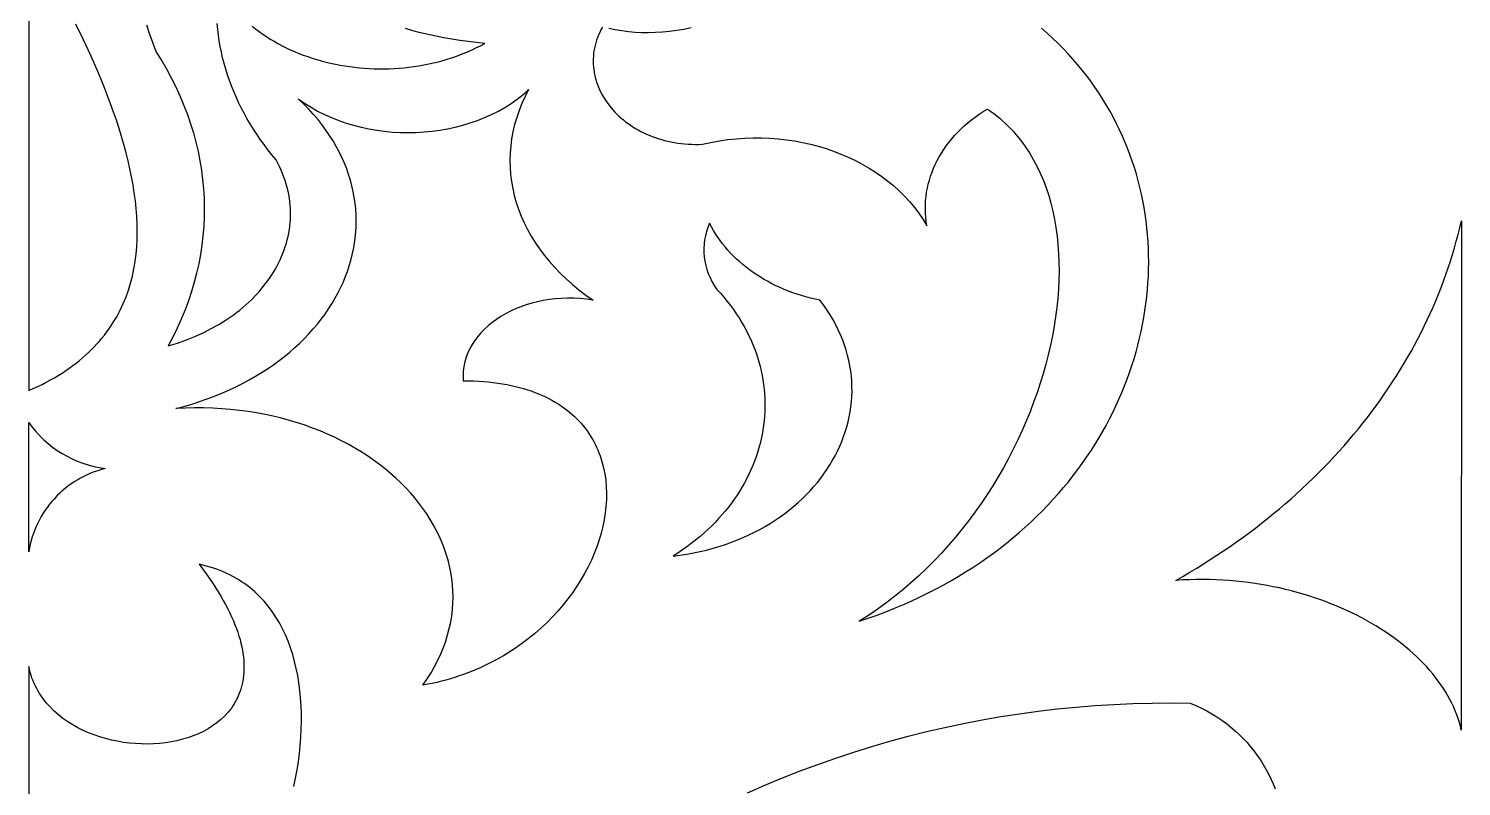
# Model space of a CAD drawing. Extents: x 599 to 929, y 27 to 457.
# Drawn here: x 639.4 to 699.7, y 137.3 to 169.2 of the extents above; entities that cross this region are included whole.
import ezdxf

# ---------------------------------------------------------------- set-up
doc = ezdxf.new("R2010")
doc.units = 0
doc.layers.add('LAYER_1', color=18, linetype='CONTINUOUS')

msp = doc.modelspace()

# ---------------------------------------------------------------- linework, layer by layer
at = {"layer": 'LAYER_1'}
for points in [[(639.427, 173.025), (639.427, 153.956), (639.619, 154.041), (639.806, 154.129), (639.988, 154.218), (640.166, 154.31), (640.339, 154.404), (640.507, 154.499), (640.671, 154.597), (640.83, 154.697), (640.985, 154.798), (641.135, 154.902), (641.281, 155.008), (641.423, 155.115), (641.56, 155.224), (641.693, 155.335), (641.822, 155.448), (641.946, 155.563), (642.067, 155.679), (642.183, 155.797), (642.295, 155.917), (642.403, 156.039), (642.508, 156.162), (642.608, 156.286), (642.704, 156.412), (642.797, 156.54), (642.886, 156.67), (642.971, 156.8), (643.052, 156.933), (643.129, 157.066), (643.273, 157.338), (643.403, 157.615), (643.519, 157.897), (643.622, 158.185), (643.711, 158.477), (643.787, 158.773), (643.851, 159.074), (643.902, 159.38), (643.942, 159.689), (643.969, 160.001), (643.986, 160.317), (643.992, 160.637), (643.987, 160.959), (643.972, 161.285), (643.947, 161.612), (643.912, 161.943), (643.868, 162.275), (643.816, 162.609), (643.754, 162.945), (643.685, 163.283), (643.607, 163.622), (643.522, 163.962), (643.43, 164.302), (643.331, 164.644), (643.225, 164.986), (643.113, 165.328), (642.995, 165.669), (642.872, 166.011), (642.743, 166.352), (642.61, 166.693), (642.472, 167.033), (642.329, 167.371), (642.033, 168.044), (641.725, 168.71), (641.406, 169.367)], [(644.386, 169.337), (644.506, 168.953), (644.642, 168.572), (644.794, 168.192), (645.022, 167.826), (645.236, 167.457), (645.437, 167.084), (645.624, 166.709), (645.797, 166.331), (645.956, 165.95), (646.102, 165.567), (646.235, 165.182), (646.353, 164.796), (646.458, 164.407), (646.55, 164.017), (646.627, 163.626), (646.691, 163.233), (646.741, 162.84), (646.778, 162.446), (646.801, 162.051), (646.81, 161.657), (646.805, 161.262), (646.787, 160.867), (646.754, 160.472), (646.708, 160.078), (646.649, 159.685), (646.575, 159.292), (646.488, 158.901), (646.387, 158.511), (646.272, 158.122), (646.143, 157.735), (646.001, 157.35), (645.845, 156.968), (645.674, 156.587), (645.49, 156.209), (645.293, 155.833), (645.681, 155.954), (646.057, 156.088), (646.42, 156.234), (646.769, 156.392), (647.104, 156.562), (647.425, 156.743), (647.731, 156.934), (648.022, 157.135), (648.163, 157.24), (648.299, 157.346), (648.431, 157.455), (648.56, 157.566), (648.685, 157.68), (648.806, 157.795), (648.922, 157.912), (649.035, 158.032), (649.144, 158.153), (649.248, 158.276), (649.349, 158.4), (649.445, 158.527), (649.537, 158.655), (649.625, 158.784), (649.709, 158.915), (649.788, 159.048), (649.863, 159.182), (649.933, 159.317), (650, 159.453), (650.061, 159.591), (650.118, 159.73), (650.171, 159.87), (650.219, 160.01), (650.262, 160.152), (650.301, 160.295), (650.335, 160.438), (650.365, 160.582), (650.389, 160.727), (650.409, 160.872), (650.424, 161.018), (650.434, 161.165), (650.439, 161.312), (650.44, 161.459), (650.435, 161.607), (650.425, 161.754), (650.411, 161.902), (650.391, 162.05), (650.366, 162.198), (650.336, 162.347), (650.3, 162.495), (650.26, 162.642), (650.214, 162.79), (650.163, 162.937), (650.107, 163.084), (650.045, 163.231), (649.978, 163.377), (649.905, 163.523), (649.827, 163.668), (649.653, 163.877), (649.485, 164.088), (649.324, 164.301), (649.168, 164.516), (649.019, 164.734), (648.875, 164.953), (648.738, 165.174), (648.607, 165.397), (648.483, 165.621), (648.364, 165.848), (648.252, 166.076), (648.146, 166.305), (648.047, 166.536), (647.953, 166.768), (647.866, 167.001), (647.786, 167.236), (647.712, 167.472), (647.644, 167.709), (647.583, 167.947), (647.528, 168.186), (647.48, 168.425), (647.438, 168.666), (647.403, 168.907), (647.375, 169.149), (647.353, 169.391)], [(648.823, 169.285), (648.967, 169.17), (649.115, 169.058), (649.267, 168.949), (649.422, 168.844), (649.582, 168.743), (649.745, 168.646), (649.911, 168.552), (650.081, 168.462), (650.253, 168.376), (650.429, 168.294), (650.608, 168.215), (650.789, 168.14), (650.973, 168.07), (651.16, 168.003), (651.349, 167.94), (651.54, 167.881), (651.733, 167.826), (651.928, 167.775), (652.125, 167.728), (652.324, 167.686), (652.524, 167.647), (652.726, 167.613), (652.929, 167.582), (653.133, 167.556), (653.338, 167.535), (653.545, 167.517), (653.752, 167.504), (653.959, 167.495), (654.167, 167.491), (654.376, 167.491), (654.585, 167.495), (654.793, 167.504), (655.002, 167.517), (655.211, 167.535), (655.419, 167.558), (655.627, 167.585), (655.835, 167.616), (656.042, 167.652), (656.248, 167.693), (656.453, 167.739), (656.657, 167.789), (656.859, 167.844), (657.061, 167.904), (657.261, 167.969), (657.459, 168.039), (657.656, 168.113), (657.851, 168.192), (658.043, 168.277), (658.234, 168.366), (658.423, 168.46), (658.609, 168.559), (658.257, 168.592), (657.909, 168.632), (657.565, 168.679), (657.225, 168.732), (656.889, 168.792), (656.557, 168.858), (656.229, 168.93), (655.905, 169.008), (655.585, 169.092), (655.27, 169.183)], [(663.553, 169.242), (663.494, 169.133), (663.44, 169.022), (663.391, 168.912), (663.347, 168.801), (663.308, 168.689), (663.273, 168.578), (663.244, 168.466), (663.22, 168.354), (663.2, 168.242), (663.185, 168.131), (663.174, 168.019), (663.169, 167.908), (663.167, 167.796), (663.17, 167.686), (663.178, 167.576), (663.19, 167.466), (663.206, 167.357), (663.226, 167.248), (663.251, 167.141), (663.279, 167.034), (663.312, 166.928), (663.349, 166.823), (663.389, 166.719), (663.434, 166.617), (663.534, 166.415), (663.65, 166.219), (663.78, 166.029), (663.924, 165.846), (664.081, 165.669), (664.165, 165.584), (664.252, 165.501), (664.342, 165.42), (664.435, 165.342), (664.532, 165.265), (664.631, 165.191), (664.733, 165.12), (664.838, 165.05), (664.946, 164.984), (665.057, 164.92), (665.17, 164.859), (665.286, 164.8), (665.405, 164.745), (665.526, 164.692), (665.65, 164.643), (665.776, 164.597), (665.905, 164.554), (666.036, 164.514), (666.169, 164.477), (666.304, 164.444), (666.442, 164.414), (666.581, 164.388), (666.723, 164.366), (666.867, 164.347), (667.012, 164.332), (667.16, 164.321), (667.309, 164.314), (667.46, 164.311), (667.613, 164.313), (667.768, 164.318), (668.121, 164.396), (668.476, 164.461), (668.831, 164.512), (669.186, 164.55), (669.541, 164.575), (669.894, 164.587), (670.247, 164.585), (670.597, 164.572), (670.946, 164.545), (671.291, 164.507), (671.633, 164.456), (671.971, 164.393), (672.305, 164.318), (672.635, 164.232), (672.959, 164.134), (673.277, 164.025), (673.589, 163.905), (673.895, 163.774), (674.193, 163.633), (674.484, 163.48), (674.767, 163.318), (675.041, 163.145), (675.305, 162.962), (675.561, 162.769), (675.806, 162.566), (676.041, 162.354), (676.265, 162.133), (676.477, 161.902), (676.678, 161.662), (676.866, 161.414), (677.041, 161.157), (677.202, 160.891), (677.174, 161.068), (677.154, 161.245), (677.142, 161.422), (677.137, 161.598), (677.139, 161.774), (677.149, 161.948), (677.166, 162.122), (677.19, 162.296), (677.221, 162.467), (677.26, 162.638), (677.305, 162.807), (677.358, 162.975), (677.417, 163.141), (677.483, 163.306), (677.555, 163.468), (677.635, 163.628), (677.72, 163.786), (677.813, 163.942), (677.911, 164.095), (678.016, 164.246), (678.128, 164.394), (678.245, 164.539), (678.369, 164.68), (678.499, 164.819), (678.635, 164.954), (678.776, 165.086), (678.924, 165.215), (679.077, 165.339), (679.236, 165.46), (679.401, 165.577), (679.571, 165.689), (679.747, 165.798), (679.881, 165.705), (680.011, 165.609), (680.139, 165.509), (680.263, 165.407), (680.384, 165.302), (680.502, 165.194), (680.617, 165.082), (680.729, 164.968), (680.838, 164.852), (680.943, 164.732), (681.046, 164.61), (681.145, 164.485), (681.241, 164.358), (681.334, 164.228), (681.425, 164.095), (681.512, 163.96), (681.677, 163.682), (681.83, 163.396), (681.971, 163.1), (682.1, 162.796), (682.218, 162.483), (682.324, 162.162), (682.418, 161.834), (682.5, 161.499), (682.571, 161.157), (682.63, 160.809), (682.678, 160.455), (682.715, 160.095), (682.741, 159.729), (682.755, 159.359), (682.759, 158.984), (682.751, 158.605), (682.733, 158.223), (682.704, 157.836), (682.664, 157.447), (682.613, 157.055), (682.552, 156.661), (682.48, 156.264), (682.398, 155.866), (682.306, 155.467), (682.203, 155.067), (682.09, 154.667), (681.967, 154.266), (681.834, 153.866), (681.691, 153.466), (681.538, 153.067), (681.376, 152.67), (681.203, 152.274), (681.022, 151.881), (680.83, 151.49), (680.629, 151.101), (680.419, 150.716), (680.199, 150.335), (679.97, 149.957), (679.732, 149.584), (679.485, 149.216), (679.228, 148.852), (678.963, 148.494), (678.689, 148.142), (678.406, 147.796), (678.115, 147.456), (677.815, 147.124), (677.506, 146.798), (677.189, 146.48), (676.864, 146.171), (676.53, 145.869), (676.188, 145.577), (675.838, 145.293), (675.479, 145.019), (675.113, 144.755), (674.739, 144.501), (674.357, 144.258), (674.737, 144.386), (675.11, 144.52), (675.478, 144.659), (675.84, 144.803), (676.196, 144.953), (676.546, 145.108), (676.89, 145.268), (677.228, 145.433), (677.56, 145.602), (677.887, 145.777), (678.207, 145.956), (678.521, 146.14), (678.829, 146.329), (679.132, 146.522), (679.428, 146.719), (679.718, 146.92), (680.003, 147.125), (680.281, 147.335), (680.554, 147.548), (680.82, 147.766), (681.08, 147.987), (681.335, 148.211), (681.583, 148.439), (681.826, 148.671), (682.062, 148.906), (682.292, 149.144), (682.516, 149.385), (682.735, 149.63), (682.947, 149.877), (683.153, 150.127), (683.353, 150.38), (683.547, 150.636), (683.735, 150.894), (683.917, 151.154), (684.093, 151.417), (684.262, 151.683), (684.426, 151.95), (684.583, 152.22), (684.735, 152.491), (684.88, 152.765), (685.019, 153.04), (685.153, 153.317), (685.28, 153.596), (685.401, 153.876), (685.515, 154.157), (685.624, 154.44), (685.726, 154.724), (685.823, 155.009), (685.913, 155.296), (685.997, 155.583), (686.075, 155.871), (686.147, 156.159), (686.213, 156.449), (686.272, 156.738), (686.325, 157.029), (686.373, 157.319), (686.414, 157.61), (686.448, 157.901), (686.477, 158.193), (686.499, 158.484), (686.515, 158.775), (686.525, 159.065), (686.529, 159.356), (686.527, 159.646), (686.518, 159.935), (686.503, 160.224), (686.482, 160.512), (686.455, 160.8), (686.421, 161.086), (686.381, 161.372), (686.335, 161.656), (686.283, 161.939), (686.225, 162.221), (686.16, 162.501), (686.089, 162.78), (686.011, 163.058), (685.928, 163.334), (685.838, 163.608), (685.742, 163.88), (685.639, 164.15), (685.53, 164.418), (685.415, 164.684), (685.294, 164.947), (685.166, 165.209), (685.032, 165.468), (684.892, 165.724), (684.745, 165.978), (684.592, 166.229), (684.433, 166.477), (684.267, 166.722), (684.095, 166.964), (683.917, 167.203), (683.732, 167.439), (683.541, 167.671), (683.344, 167.9), (683.14, 168.126), (682.93, 168.348), (682.713, 168.566), (682.491, 168.781), (682.261, 168.991), (682.026, 169.198)], [(667.281, 169.209), (666.978, 169.146), (666.678, 169.095), (666.38, 169.056), (666.084, 169.027), (665.791, 169.01), (665.5, 169.004), (665.212, 169.008), (664.927, 169.022), (664.646, 169.047), (664.367, 169.082), (664.092, 169.126), (663.821, 169.179)], [(650.583, 137.313), (650.653, 137.661), (650.714, 138.007), (650.767, 138.353), (650.811, 138.697), (650.847, 139.039), (650.873, 139.379), (650.89, 139.716), (650.897, 140.051), (650.895, 140.382), (650.884, 140.709), (650.863, 141.032), (650.833, 141.35), (650.792, 141.663), (650.742, 141.971), (650.682, 142.273), (650.611, 142.569), (650.53, 142.859), (650.439, 143.141), (650.338, 143.416), (650.226, 143.683), (650.103, 143.943), (649.969, 144.193), (649.825, 144.435), (649.669, 144.667), (649.502, 144.889), (649.324, 145.102), (649.135, 145.303), (648.934, 145.494), (648.722, 145.674), (648.612, 145.759), (648.498, 145.842), (648.382, 145.921), (648.262, 145.997), (648.14, 146.07), (648.015, 146.14), (647.886, 146.207), (647.755, 146.271), (647.621, 146.331), (647.483, 146.387), (647.343, 146.441), (647.199, 146.491), (647.053, 146.537), (646.903, 146.58), (646.75, 146.619), (646.594, 146.654), (646.888, 146.258), (647.155, 145.874), (647.395, 145.5), (647.505, 145.317), (647.609, 145.137), (647.707, 144.959), (647.798, 144.785), (647.883, 144.613), (647.962, 144.443), (648.035, 144.277), (648.102, 144.113), (648.164, 143.952), (648.219, 143.793), (648.269, 143.637), (648.314, 143.484), (648.353, 143.334), (648.387, 143.186), (648.415, 143.041), (648.438, 142.898), (648.456, 142.759), (648.47, 142.622), (648.478, 142.487), (648.481, 142.355), (648.48, 142.226), (648.474, 142.1), (648.463, 141.976), (648.448, 141.855), (648.429, 141.736), (648.405, 141.621), (648.377, 141.507), (648.345, 141.397), (648.309, 141.289), (648.269, 141.184), (648.225, 141.081), (648.177, 140.981), (648.125, 140.883), (648.07, 140.789), (648.012, 140.696), (647.95, 140.607), (647.884, 140.52), (647.816, 140.436), (647.669, 140.275), (647.511, 140.124), (647.341, 139.984), (647.161, 139.854), (646.97, 139.735), (646.771, 139.626), (646.563, 139.527), (646.348, 139.438), (646.125, 139.36), (645.896, 139.292), (645.662, 139.234), (645.422, 139.186), (645.178, 139.148), (644.931, 139.12), (644.681, 139.103), (644.429, 139.095), (644.175, 139.098), (643.921, 139.11), (643.667, 139.133), (643.413, 139.165), (643.161, 139.208), (642.91, 139.26), (642.663, 139.322), (642.419, 139.394), (642.179, 139.476), (641.944, 139.568), (641.715, 139.67), (641.492, 139.781), (641.276, 139.902), (641.068, 140.033), (640.868, 140.173), (640.678, 140.323), (640.497, 140.483), (640.326, 140.652), (640.167, 140.831), (640.02, 141.02), (639.885, 141.218), (639.823, 141.321), (639.764, 141.426), (639.709, 141.533), (639.657, 141.643), (639.609, 141.755), (639.564, 141.869), (639.524, 141.986), (639.487, 142.106), (639.454, 142.227), (639.426, 142.351), (639.424, 117.84)], [(669.656, 137.046), (670.388, 137.365), (671.125, 137.671), (671.867, 137.962), (672.614, 138.24), (673.365, 138.504), (674.122, 138.754), (674.882, 138.99), (675.646, 139.212), (676.415, 139.42), (677.187, 139.614), (677.962, 139.793), (678.741, 139.958), (679.523, 140.109), (680.308, 140.246), (681.096, 140.368), (681.886, 140.476), (682.678, 140.569), (683.473, 140.648), (684.269, 140.712), (685.068, 140.761), (685.868, 140.796), (686.669, 140.816), (687.471, 140.821), (688.275, 140.811), (688.514, 140.709), (688.747, 140.6), (688.972, 140.484), (689.189, 140.361), (689.399, 140.231), (689.602, 140.094), (689.798, 139.952), (689.986, 139.803), (690.167, 139.648), (690.34, 139.488), (690.507, 139.322), (690.665, 139.152), (690.817, 138.976), (690.961, 138.796), (691.097, 138.612), (691.226, 138.423), (691.348, 138.23), (691.463, 138.034), (691.569, 137.834), (691.669, 137.631), (691.761, 137.425), (691.846, 137.216)]]:
    msp.add_lwpolyline(points, dxfattribs=at)
for points in [[(656.002, 141.568), (656.181, 141.829), (656.346, 142.091), (656.497, 142.354), (656.635, 142.619), (656.758, 142.884), (656.867, 143.149), (656.964, 143.415), (657.046, 143.682), (657.116, 143.948), (657.173, 144.215), (657.217, 144.481), (657.248, 144.746), (657.267, 145.011), (657.273, 145.275), (657.268, 145.537), (657.25, 145.799), (657.221, 146.059), (657.18, 146.317), (657.127, 146.574), (657.064, 146.829), (656.989, 147.081), (656.903, 147.331), (656.806, 147.579), (656.699, 147.823), (656.581, 148.065), (656.453, 148.304), (656.315, 148.539), (656.167, 148.771), (656.009, 148.999), (655.841, 149.223), (655.664, 149.443), (655.478, 149.659), (655.282, 149.871), (655.078, 150.078), (654.865, 150.28), (654.643, 150.477), (654.412, 150.669), (654.174, 150.855), (653.927, 151.036), (653.673, 151.211), (653.41, 151.38), (653.14, 151.543), (652.863, 151.7), (652.578, 151.85), (652.286, 151.994), (651.987, 152.131), (651.681, 152.26), (651.369, 152.383), (651.05, 152.498), (650.725, 152.605), (650.394, 152.704), (650.057, 152.796), (649.714, 152.879), (649.366, 152.954), (649.012, 153.021), (648.653, 153.078), (648.288, 153.127), (647.919, 153.166), (647.545, 153.197), (647.167, 153.217), (646.783, 153.229), (646.396, 153.23), (646.005, 153.221), (645.609, 153.202), (645.95, 153.293), (646.283, 153.392), (646.609, 153.497), (646.928, 153.608), (647.241, 153.726), (647.545, 153.85), (647.843, 153.98), (648.133, 154.116), (648.416, 154.258), (648.692, 154.405), (648.96, 154.558), (649.22, 154.716), (649.473, 154.879), (649.718, 155.047), (649.955, 155.22), (650.185, 155.397), (650.406, 155.579), (650.62, 155.765), (650.826, 155.956), (651.023, 156.15), (651.213, 156.348), (651.394, 156.55), (651.567, 156.755), (651.732, 156.964), (651.888, 157.176), (652.036, 157.391), (652.175, 157.608), (652.306, 157.829), (652.428, 158.052), (652.541, 158.277), (652.645, 158.505), (652.741, 158.734), (652.828, 158.966), (652.906, 159.199), (652.975, 159.434), (653.035, 159.671), (653.085, 159.909), (653.127, 160.147), (653.159, 160.387), (653.182, 160.628), (653.195, 160.869), (653.199, 161.111), (653.194, 161.353), (653.178, 161.595), (653.154, 161.837), (653.119, 162.079), (653.075, 162.321), (653.021, 162.563), (652.957, 162.803), (652.883, 163.043), (652.799, 163.282), (652.705, 163.52), (652.601, 163.757), (652.486, 163.992), (652.362, 164.226), (652.226, 164.457), (652.081, 164.688), (651.925, 164.915), (651.759, 165.141), (651.582, 165.365), (651.394, 165.585), (651.196, 165.804), (650.986, 166.019), (650.766, 166.231), (651.028, 166.046), (651.299, 165.874), (651.579, 165.715), (651.867, 165.569), (652.164, 165.436), (652.467, 165.316), (652.776, 165.208), (653.092, 165.113), (653.412, 165.031), (653.736, 164.962), (654.063, 164.906), (654.393, 164.862), (654.725, 164.831), (655.059, 164.813), (655.392, 164.807), (655.726, 164.814), (656.059, 164.834), (656.39, 164.866), (656.719, 164.91), (657.044, 164.967), (657.366, 165.036), (657.684, 165.118), (657.996, 165.213), (658.302, 165.319), (658.602, 165.438), (658.894, 165.569), (659.178, 165.713), (659.454, 165.869), (659.719, 166.037), (659.975, 166.217), (660.099, 166.312), (660.22, 166.409), (660.338, 166.51), (660.453, 166.614), (660.303, 166.324), (660.169, 166.031), (660.051, 165.737), (659.949, 165.441), (659.862, 165.143), (659.792, 164.845), (659.737, 164.546), (659.698, 164.246), (659.674, 163.946), (659.666, 163.647), (659.672, 163.348), (659.694, 163.05), (659.731, 162.753), (659.783, 162.457), (659.85, 162.164), (659.931, 161.872), (660.027, 161.583), (660.138, 161.297), (660.263, 161.014), (660.403, 160.734), (660.557, 160.458), (660.725, 160.186), (660.907, 159.918), (661.103, 159.655), (661.313, 159.397), (661.537, 159.144), (661.774, 158.897), (662.025, 158.656), (662.29, 158.421), (662.567, 158.193), (662.859, 157.971), (663.163, 157.757), (662.892, 157.797), (662.623, 157.825), (662.356, 157.841), (662.091, 157.844), (661.829, 157.837), (661.571, 157.817), (661.316, 157.787), (661.066, 157.746), (660.821, 157.695), (660.581, 157.634), (660.348, 157.563), (660.12, 157.483), (659.9, 157.393), (659.687, 157.295), (659.482, 157.188), (659.286, 157.073), (659.099, 156.95), (658.921, 156.82), (658.753, 156.682), (658.595, 156.538), (658.448, 156.386), (658.313, 156.229), (658.19, 156.065), (658.079, 155.896), (657.982, 155.721), (657.897, 155.541), (657.827, 155.357), (657.771, 155.168), (657.73, 154.974), (657.705, 154.777), (657.698, 154.677), (657.695, 154.577), (657.697, 154.475), (657.702, 154.373), (657.923, 154.371), (658.14, 154.365), (658.352, 154.354), (658.56, 154.34), (658.763, 154.322), (658.962, 154.3), (659.156, 154.275), (659.347, 154.245), (659.533, 154.212), (659.714, 154.176), (659.891, 154.135), (660.064, 154.092), (660.233, 154.045), (660.398, 153.994), (660.558, 153.941), (660.714, 153.884), (660.866, 153.823), (661.014, 153.76), (661.158, 153.694), (661.297, 153.624), (661.433, 153.552), (661.564, 153.477), (661.691, 153.399), (661.815, 153.318), (661.934, 153.235), (662.049, 153.149), (662.16, 153.06), (662.267, 152.969), (662.371, 152.876), (662.47, 152.78), (662.565, 152.682), (662.657, 152.581), (662.744, 152.478), (662.828, 152.373), (662.908, 152.266), (662.984, 152.157), (663.056, 152.046), (663.125, 151.933), (663.189, 151.819), (663.25, 151.702), (663.307, 151.584), (663.361, 151.464), (663.41, 151.343), (663.456, 151.219), (663.537, 150.969), (663.604, 150.713), (663.656, 150.452), (663.694, 150.187), (663.717, 149.917), (663.727, 149.644), (663.723, 149.369), (663.705, 149.09), (663.674, 148.81), (663.629, 148.528), (663.572, 148.244), (663.501, 147.961), (663.417, 147.677), (663.32, 147.393), (663.211, 147.111), (663.089, 146.829), (662.954, 146.55), (662.808, 146.272), (662.649, 145.998), (662.479, 145.727), (662.297, 145.459), (662.103, 145.196), (661.897, 144.938), (661.68, 144.684), (661.452, 144.437), (661.213, 144.196), (660.963, 143.961), (660.703, 143.733), (660.431, 143.513), (660.149, 143.301), (659.857, 143.098), (659.555, 142.904), (659.4, 142.81), (659.242, 142.719), (659.082, 142.631), (658.92, 142.545), (658.755, 142.461), (658.588, 142.381), (658.418, 142.303), (658.246, 142.228), (658.072, 142.156), (657.895, 142.086), (657.716, 142.02), (657.534, 141.957), (657.351, 141.897), (657.165, 141.84), (656.976, 141.786), (656.786, 141.736), (656.593, 141.688), (656.398, 141.645), (656.201, 141.605)], [(668.057, 160.994), (667.988, 160.821), (667.931, 160.646), (667.886, 160.469), (667.852, 160.292), (667.831, 160.113), (667.821, 159.934), (667.823, 159.756), (667.837, 159.578), (667.862, 159.4), (667.899, 159.224), (667.948, 159.049), (668.008, 158.877), (668.08, 158.707), (668.163, 158.539), (668.257, 158.375), (668.363, 158.214), (668.515, 158.048), (668.661, 157.881), (668.801, 157.711), (668.935, 157.539), (669.063, 157.365), (669.185, 157.19), (669.301, 157.013), (669.411, 156.834), (669.515, 156.654), (669.613, 156.472), (669.705, 156.29), (669.792, 156.105), (669.872, 155.92), (669.947, 155.734), (670.016, 155.547), (670.079, 155.358), (670.136, 155.17), (670.187, 154.98), (670.233, 154.79), (670.273, 154.599), (670.307, 154.408), (670.335, 154.216), (670.358, 154.024), (670.374, 153.832), (670.386, 153.64), (670.391, 153.448), (670.391, 153.255), (670.385, 153.063), (670.373, 152.872), (670.356, 152.68), (670.334, 152.489), (670.305, 152.299), (670.271, 152.109), (670.232, 151.92), (670.187, 151.732), (670.136, 151.544), (670.08, 151.357), (670.018, 151.172), (669.951, 150.987), (669.878, 150.804), (669.8, 150.622), (669.716, 150.442), (669.627, 150.263), (669.533, 150.085), (669.433, 149.909), (669.328, 149.735), (669.217, 149.563), (669.101, 149.392), (668.979, 149.224), (668.852, 149.057), (668.72, 148.893), (668.583, 148.731), (668.44, 148.572), (668.292, 148.414), (668.139, 148.26), (667.98, 148.108), (667.816, 147.958), (667.647, 147.812), (667.473, 147.668), (667.294, 147.527), (667.109, 147.389), (666.919, 147.255), (666.724, 147.123), (666.524, 146.995), (666.816, 147.033), (667.104, 147.077), (667.387, 147.129), (667.666, 147.188), (667.939, 147.253), (668.208, 147.325), (668.472, 147.403), (668.731, 147.488), (668.985, 147.579), (669.234, 147.675), (669.478, 147.778), (669.716, 147.886), (669.949, 148), (670.176, 148.119), (670.398, 148.244), (670.614, 148.373), (670.824, 148.508), (671.029, 148.647), (671.228, 148.792), (671.42, 148.94), (671.607, 149.093), (671.787, 149.251), (671.961, 149.412), (672.129, 149.577), (672.291, 149.746), (672.445, 149.919), (672.594, 150.095), (672.736, 150.275), (672.87, 150.458), (672.999, 150.644), (673.12, 150.833), (673.234, 151.025), (673.341, 151.219), (673.441, 151.416), (673.534, 151.615), (673.619, 151.816), (673.697, 152.02), (673.768, 152.225), (673.831, 152.432), (673.886, 152.641), (673.933, 152.851), (673.973, 153.063), (674.005, 153.276), (674.029, 153.49), (674.044, 153.704), (674.052, 153.92), (674.051, 154.136), (674.042, 154.352), (674.025, 154.569), (673.999, 154.786), (673.964, 155.003), (673.921, 155.22), (673.869, 155.437), (673.808, 155.653), (673.739, 155.869), (673.66, 156.084), (673.572, 156.298), (673.475, 156.511), (673.369, 156.723), (673.254, 156.934), (673.129, 157.143), (672.994, 157.351), (672.85, 157.557), (672.697, 157.761), (672.501, 157.802), (672.307, 157.848), (672.116, 157.898), (671.928, 157.953), (671.742, 158.012), (671.558, 158.075), (671.378, 158.142), (671.2, 158.214), (671.025, 158.289), (670.854, 158.369), (670.685, 158.452), (670.52, 158.54), (670.359, 158.631), (670.2, 158.726), (670.045, 158.825), (669.894, 158.927), (669.747, 159.033), (669.604, 159.142), (669.464, 159.254), (669.329, 159.37), (669.198, 159.489), (669.071, 159.612), (668.948, 159.737), (668.83, 159.865), (668.716, 159.997), (668.607, 160.131), (668.503, 160.268), (668.404, 160.408), (668.31, 160.551), (668.22, 160.696), (668.136, 160.844)], [(687.674, 145.977), (687.97, 146.146), (688.263, 146.318), (688.552, 146.493), (688.839, 146.67), (689.122, 146.849), (689.402, 147.032), (689.68, 147.216), (689.954, 147.404), (690.225, 147.594), (690.492, 147.786), (690.757, 147.981), (691.018, 148.178), (691.276, 148.378), (691.531, 148.58), (691.783, 148.784), (692.031, 148.991), (692.276, 149.2), (692.518, 149.411), (692.756, 149.624), (692.991, 149.84), (693.223, 150.058), (693.451, 150.278), (693.676, 150.5), (693.897, 150.724), (694.115, 150.95), (694.329, 151.179), (694.54, 151.409), (694.747, 151.641), (694.95, 151.876), (695.15, 152.112), (695.347, 152.35), (695.54, 152.59), (695.729, 152.832), (695.915, 153.075), (696.096, 153.321), (696.275, 153.568), (696.449, 153.817), (696.62, 154.067), (696.787, 154.319), (696.95, 154.573), (697.109, 154.829), (697.265, 155.086), (697.416, 155.345), (697.564, 155.605), (697.708, 155.867), (697.848, 156.13), (697.984, 156.395), (698.117, 156.661), (698.245, 156.928), (698.369, 157.197), (698.489, 157.467), (698.606, 157.739), (698.718, 158.012), (698.826, 158.286), (698.93, 158.561), (699.03, 158.838), (699.126, 159.115), (699.217, 159.394), (699.305, 159.674), (699.388, 159.955), (699.467, 160.237), (699.542, 160.52), (699.613, 160.805), (699.679, 161.09), (699.677, 139.675), (699.64, 139.839), (699.596, 140.002), (699.545, 140.164), (699.488, 140.326), (699.426, 140.488), (699.357, 140.648), (699.282, 140.808), (699.201, 140.966), (699.114, 141.124), (699.022, 141.28), (698.924, 141.436), (698.82, 141.59), (698.711, 141.742), (698.597, 141.894), (698.477, 142.044), (698.351, 142.192), (698.221, 142.339), (698.085, 142.483), (697.945, 142.627), (697.799, 142.768), (697.649, 142.907), (697.493, 143.044), (697.333, 143.18), (697.169, 143.313), (696.999, 143.444), (696.826, 143.572), (696.648, 143.698), (696.465, 143.822), (696.278, 143.943), (696.087, 144.061), (695.892, 144.177), (695.693, 144.29), (695.49, 144.4), (695.284, 144.507), (695.073, 144.611), (694.859, 144.712), (694.641, 144.81), (694.419, 144.905), (694.194, 144.996), (693.966, 145.084), (693.734, 145.168), (693.499, 145.249), (693.261, 145.327), (693.02, 145.4), (692.776, 145.47), (692.529, 145.536), (692.279, 145.598), (692.027, 145.656), (691.771, 145.71), (691.513, 145.76), (691.253, 145.805), (690.99, 145.847), (690.725, 145.883), (690.457, 145.916), (690.188, 145.944), (689.916, 145.967), (689.642, 145.985), (689.366, 145.999), (689.089, 146.008), (688.809, 146.012), (688.528, 146.011), (688.245, 146.005), (687.96, 145.994)], [(639.425, 147.183), (639.426, 152.62), (639.573, 152.425), (639.728, 152.238), (639.892, 152.06), (640.065, 151.892), (640.245, 151.733), (640.433, 151.583), (640.628, 151.444), (640.83, 151.314), (641.038, 151.196), (641.252, 151.087), (641.471, 150.99), (641.696, 150.904), (641.925, 150.83), (642.159, 150.767), (642.396, 150.717), (642.637, 150.678), (642.481, 150.637), (642.327, 150.589), (642.177, 150.537), (642.029, 150.479), (641.883, 150.416), (641.741, 150.347), (641.602, 150.274), (641.466, 150.196), (641.334, 150.114), (641.204, 150.026), (641.079, 149.934), (640.956, 149.838), (640.838, 149.738), (640.723, 149.633), (640.613, 149.525), (640.506, 149.412), (640.403, 149.296), (640.305, 149.176), (640.21, 149.053), (640.121, 148.926), (640.035, 148.796), (639.955, 148.663), (639.879, 148.526), (639.808, 148.387), (639.742, 148.245), (639.681, 148.101), (639.625, 147.953), (639.574, 147.804), (639.528, 147.652), (639.488, 147.497), (639.454, 147.341)]]:
    msp.add_lwpolyline(points, close=True, dxfattribs=at)

doc.saveas('drawing.dxf')
